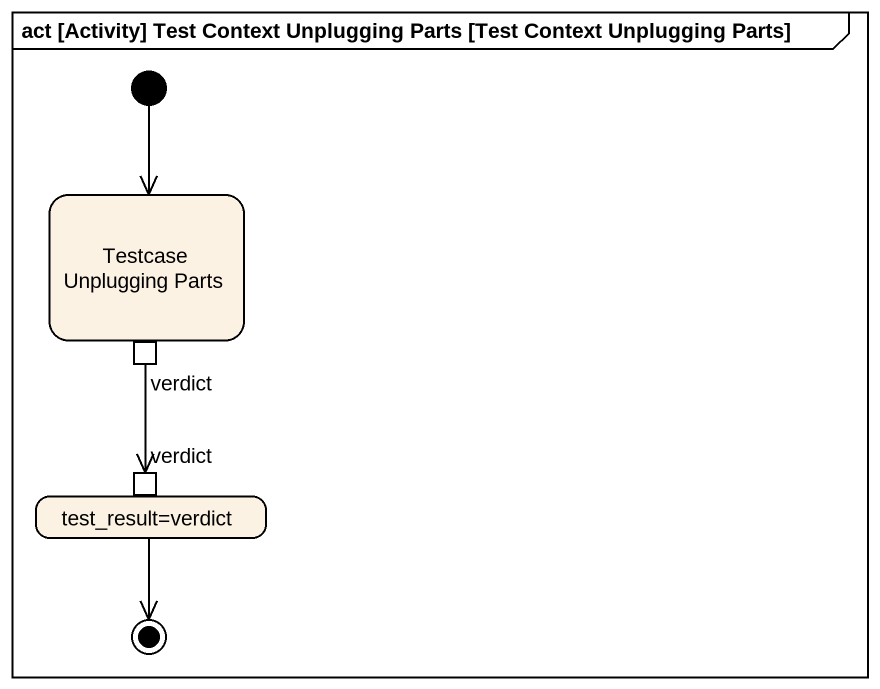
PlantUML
@startuml
mainframe act [Activity] Test Context Unplugging Parts [Test Context Unplugging Parts]
hide empty description
state "Testcase Unplugging Parts" as Testcase_Unplugging_Parts {
  state verdict <<outputPin>>
}
state "test_result=verdict" as test_result_verdict {
  state "verdict" as verdict_2 <<inputPin>>
}
[*] --> Testcase_Unplugging_Parts
verdict --> verdict_2
test_result_verdict --> [*]
@enduml
